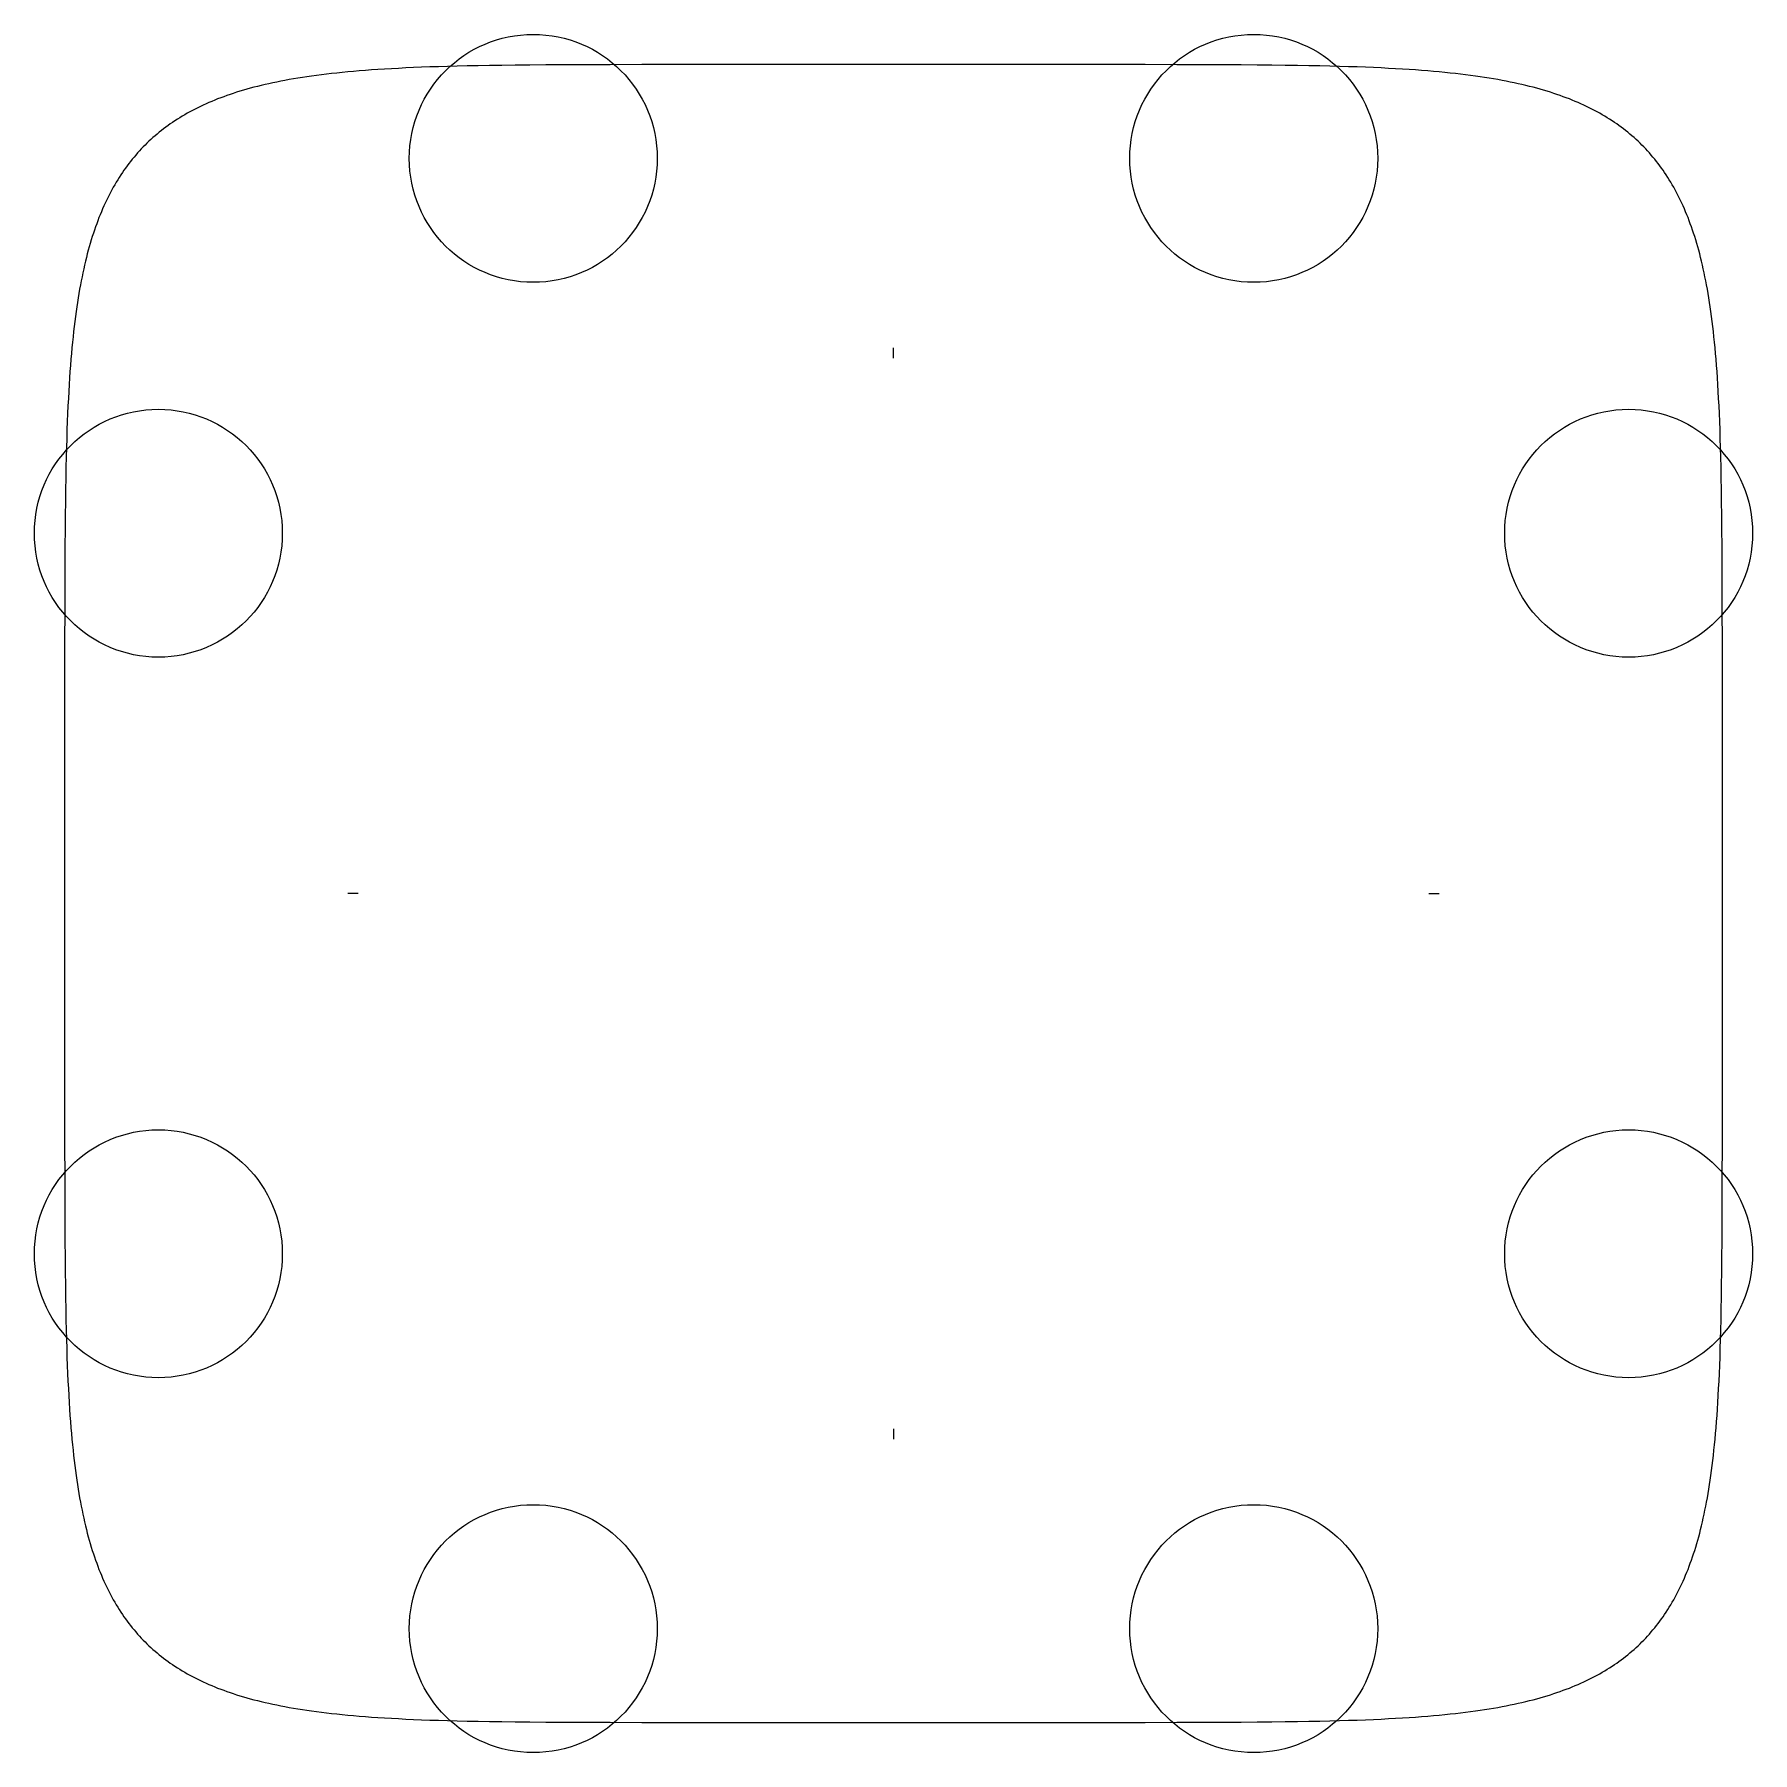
# Model space of a CAD drawing. Header units: metres. Extents: x -83 to 83, y -83 to 83.
import ezdxf

# ---------------------------------------------------------------- set-up
doc = ezdxf.new("R2010")
doc.units = ezdxf.units.M

msp = doc.modelspace()

# ---------------------------------------------------------------- linework, layer by layer
at = {"layer": 'ATTACH'}
for centre in [(-34.8676, 71.1564), (34.8676, 71.1564), (-71.1565, 34.8713), (71.1565, 34.8713), (-71.1565, -34.8713), (71.1565, -34.8713), (-34.8676, -71.1564), (34.8676, -71.1564)]:
    msp.add_circle(centre, 12, dxfattribs=at)
at = {"layer": 'OUTLINE'}
for p, q in [((-48.5935, 79.8311), (-49.2559, 79.7921)), ((-47.9076, 79.8682), (-48.5935, 79.8311)), ((-47.1962, 79.9035), (-47.9076, 79.8682)), ((-46.457, 79.9369), (-47.1962, 79.9035)), ((-45.6875, 79.9685), (-46.457, 79.9369)), ((-44.8846, 79.9984), (-45.6875, 79.9685)), ((-44.0446, 80.0263), (-44.8846, 79.9984)), ((-43.1633, 80.0525), (-44.0446, 80.0263)), ((-42.2357, 80.0769), (-43.1633, 80.0525)), ((-41.2556, 80.0994), (-42.2357, 80.0769)), ((-40.2153, 80.1201), (-41.2556, 80.0994)), ((-39.1052, 80.1391), (-40.2153, 80.1201)), ((-37.9131, 80.1562), (-39.1052, 80.1391)), ((-36.6228, 80.1715), (-37.9131, 80.1562)), ((-35.2125, 80.185), (-36.6228, 80.1715)), ((-33.6512, 80.1967), (-35.2125, 80.185)), ((-31.8932, 80.2066), (-33.6512, 80.1967)), ((-29.8656, 80.2147), (-31.8932, 80.2066)), ((-27.4402, 80.221), (-29.8656, 80.2147)), ((-24.3519, 80.2255), (-27.4402, 80.221)), ((-19.8555, 80.2282), (-24.3519, 80.2255)), ((0.0013, 80.2291), (-19.8555, 80.2282)), ((19.8555, 80.2282), (0.0013, 80.2291)), ((24.3519, 80.2255), (19.8555, 80.2282)), ((27.4402, 80.221), (24.3519, 80.2255)), ((29.8656, 80.2147), (27.4402, 80.221)), ((31.8932, 80.2066), (29.8656, 80.2147)), ((33.6512, 80.1967), (31.8932, 80.2066)), ((35.2125, 80.185), (33.6512, 80.1967)), ((36.6228, 80.1715), (35.2125, 80.185)), ((37.9131, 80.1562), (36.6228, 80.1715)), ((39.1052, 80.1391), (37.9131, 80.1562)), ((40.2153, 80.1201), (39.1052, 80.1391)), ((41.2556, 80.0994), (40.2153, 80.1201)), ((42.2357, 80.0769), (41.2556, 80.0994)), ((43.1633, 80.0525), (42.2357, 80.0769)), ((44.0446, 80.0263), (43.1633, 80.0525)), ((44.8846, 79.9984), (44.0446, 80.0263)), ((45.6875, 79.9685), (44.8846, 79.9984)), ((46.457, 79.9369), (45.6875, 79.9685)), ((47.1962, 79.9035), (46.457, 79.9369)), ((47.9076, 79.8682), (47.1962, 79.9035)), ((48.5935, 79.8311), (47.9076, 79.8682)), ((49.2559, 79.7921), (48.5935, 79.8311)), ((-61.1973, 78.2091), (-61.5558, 78.1207)), ((-60.8323, 78.2956), (-61.1973, 78.2091)), ((-60.4606, 78.38), (-60.8323, 78.2956)), ((-60.0819, 78.4624), (-60.4606, 78.38)), ((-59.6961, 78.5429), (-60.0819, 78.4624)), ((-59.3029, 78.6215), (-59.6961, 78.5429)), ((-58.9019, 78.6981), (-59.3029, 78.6215)), ((-58.493, 78.7727), (-58.9019, 78.6981)), ((-58.0757, 78.8454), (-58.493, 78.7727)), ((-57.6498, 78.9162), (-58.0757, 78.8454)), ((-57.215, 78.9851), (-57.6498, 78.9162)), ((-56.7707, 79.0521), (-57.215, 78.9851)), ((-56.3167, 79.1172), (-56.7707, 79.0521)), ((-55.8525, 79.1803), (-56.3167, 79.1172)), ((-55.3775, 79.2416), (-55.8525, 79.1803)), ((-54.8913, 79.301), (-55.3775, 79.2416)), ((-54.3933, 79.3585), (-54.8913, 79.301)), ((-53.8829, 79.4141), (-54.3933, 79.3585)), ((-53.3594, 79.4679), (-53.8829, 79.4141)), ((-52.8221, 79.5197), (-53.3594, 79.4679)), ((-52.2701, 79.5698), (-52.8221, 79.5197)), ((-51.7026, 79.6179), (-52.2701, 79.5698)), ((-51.1186, 79.6643), (-51.7026, 79.6179)), ((-50.517, 79.7087), (-51.1186, 79.6643)), ((-49.8966, 79.7513), (-50.517, 79.7087)), ((-49.2559, 79.7921), (-49.8966, 79.7513)), ((49.8966, 79.7513), (49.2559, 79.7921)), ((50.517, 79.7087), (49.8966, 79.7513)), ((51.1186, 79.6643), (50.517, 79.7087)), ((51.7026, 79.6179), (51.1186, 79.6643)), ((52.2701, 79.5698), (51.7026, 79.6179)), ((52.8221, 79.5197), (52.2701, 79.5698)), ((53.3594, 79.4679), (52.8221, 79.5197)), ((53.8829, 79.4141), (53.3594, 79.4679)), ((54.3933, 79.3585), (53.8829, 79.4141)), ((54.8913, 79.301), (54.3933, 79.3585)), ((55.3775, 79.2416), (54.8913, 79.301)), ((55.8525, 79.1803), (55.3775, 79.2416)), ((56.3167, 79.1172), (55.8525, 79.1803)), ((56.7707, 79.0521), (56.3167, 79.1172)), ((57.215, 78.9851), (56.7707, 79.0521)), ((57.6498, 78.9162), (57.215, 78.9851)), ((58.0757, 78.8454), (57.6498, 78.9162)), ((58.493, 78.7727), (58.0757, 78.8454)), ((58.9019, 78.6981), (58.493, 78.7727)), ((59.3029, 78.6215), (58.9019, 78.6981)), ((59.6961, 78.5429), (59.3029, 78.6215)), ((60.0819, 78.4624), (59.6961, 78.5429)), ((60.4606, 78.38), (60.0819, 78.4624)), ((60.8323, 78.2956), (60.4606, 78.38)), ((61.1973, 78.2091), (60.8323, 78.2956)), ((61.5558, 78.1207), (61.1973, 78.2091)), ((-66.268, 76.5493), (-66.5438, 76.4277)), ((-65.9879, 76.6688), (-66.268, 76.5493)), ((-65.7035, 76.7861), (-65.9879, 76.6688)), ((-65.4146, 76.9013), (-65.7035, 76.7861)), ((-65.121, 77.0144), (-65.4146, 76.9013)), ((-64.8229, 77.1253), (-65.121, 77.0144)), ((-64.5199, 77.2341), (-64.8229, 77.1253)), ((-64.212, 77.3409), (-64.5199, 77.2341)), ((-63.8991, 77.4455), (-64.212, 77.3409)), ((-63.581, 77.5481), (-63.8991, 77.4455)), ((-63.2576, 77.6486), (-63.581, 77.5481)), ((-62.9288, 77.7471), (-63.2576, 77.6486)), ((-62.5944, 77.8435), (-62.9288, 77.7471)), ((-62.2542, 77.938), (-62.5944, 77.8435)), ((-61.9081, 78.0304), (-62.2542, 77.938)), ((-61.5558, 78.1207), (-61.9081, 78.0304)), ((61.9081, 78.0304), (61.5558, 78.1207)), ((62.2542, 77.938), (61.9081, 78.0304)), ((62.5944, 77.8435), (62.2542, 77.938)), ((62.9288, 77.7471), (62.5944, 77.8435)), ((63.2576, 77.6486), (62.9288, 77.7471)), ((63.581, 77.5481), (63.2576, 77.6486)), ((63.8991, 77.4455), (63.581, 77.5481)), ((64.212, 77.3409), (63.8991, 77.4455)), ((64.5199, 77.2341), (64.212, 77.3409)), ((64.8229, 77.1253), (64.5199, 77.2341)), ((65.121, 77.0144), (64.8229, 77.1253)), ((65.4146, 76.9013), (65.121, 77.0144)), ((65.7035, 76.7861), (65.4146, 76.9013)), ((65.9879, 76.6688), (65.7035, 76.7861)), ((66.268, 76.5493), (65.9879, 76.6688)), ((66.5438, 76.4277), (66.268, 76.5493)), ((-69.3184, 74.9417), (-69.5489, 74.7927)), ((-69.0845, 75.0883), (-69.3184, 74.9417)), ((-68.8471, 75.2325), (-69.0845, 75.0883)), ((-68.6062, 75.3744), (-68.8471, 75.2325)), ((-68.3617, 75.514), (-68.6062, 75.3744)), ((-68.1136, 75.6513), (-68.3617, 75.514)), ((-67.8617, 75.7863), (-68.1136, 75.6513)), ((-67.606, 75.9191), (-67.8617, 75.7863)), ((-67.3465, 76.0496), (-67.606, 75.9191)), ((-67.083, 76.1778), (-67.3465, 76.0496)), ((-66.8155, 76.3039), (-67.083, 76.1778)), ((-66.5438, 76.4277), (-66.8155, 76.3039)), ((66.8155, 76.3039), (66.5438, 76.4277)), ((67.083, 76.1778), (66.8155, 76.3039)), ((67.3465, 76.0496), (67.083, 76.1778)), ((67.606, 75.9191), (67.3465, 76.0496)), ((67.8617, 75.7863), (67.606, 75.9191)), ((68.1136, 75.6513), (67.8617, 75.7863)), ((68.3617, 75.514), (68.1136, 75.6513)), ((68.6062, 75.3744), (68.3617, 75.514)), ((68.8471, 75.2325), (68.6062, 75.3744)), ((69.0845, 75.0883), (68.8471, 75.2325)), ((69.3184, 74.9417), (69.0845, 75.0883)), ((69.5489, 74.7927), (69.3184, 74.9417)), ((-71.4778, 73.3411), (-71.6768, 73.1671)), ((-71.2759, 73.5125), (-71.4778, 73.3411)), ((-71.0709, 73.6813), (-71.2759, 73.5125)), ((-70.8629, 73.8476), (-71.0709, 73.6813)), ((-70.6519, 74.0113), (-70.8629, 73.8476)), ((-70.4377, 74.1725), (-70.6519, 74.0113)), ((-70.2204, 74.3312), (-70.4377, 74.1725)), ((-69.9998, 74.4875), (-70.2204, 74.3312)), ((-69.776, 74.6413), (-69.9998, 74.4875)), ((-69.5489, 74.7927), (-69.776, 74.6413)), ((69.776, 74.6413), (69.5489, 74.7927)), ((69.9998, 74.4875), (69.776, 74.6413)), ((70.2204, 74.3312), (69.9998, 74.4875)), ((70.4377, 74.1725), (70.2204, 74.3312)), ((70.6519, 74.0113), (70.4377, 74.1725)), ((70.8629, 73.8476), (70.6519, 74.0113)), ((71.0709, 73.6813), (70.8629, 73.8476)), ((71.2759, 73.5125), (71.0709, 73.6813)), ((71.4778, 73.3411), (71.2759, 73.5125)), ((71.6768, 73.1671), (71.4778, 73.3411)), ((-73.1671, 71.6768), (-73.3411, 71.4778)), ((-72.9904, 71.8729), (-73.1671, 71.6768)), ((-72.811, 72.0662), (-72.9904, 71.8729)), ((-72.6289, 72.2565), (-72.811, 72.0662)), ((-72.4441, 72.4441), (-72.6289, 72.2565)), ((-72.2565, 72.6289), (-72.4441, 72.4441)), ((-72.0662, 72.811), (-72.2565, 72.6289)), ((-71.8729, 72.9904), (-72.0662, 72.811)), ((-71.6768, 73.1671), (-71.8729, 72.9904)), ((71.8729, 72.9904), (71.6768, 73.1671)), ((72.0662, 72.811), (71.8729, 72.9904)), ((72.2565, 72.6289), (72.0662, 72.811)), ((72.4441, 72.4441), (72.2565, 72.6289)), ((72.6289, 72.2565), (72.4441, 72.4441)), ((72.811, 72.0662), (72.6289, 72.2565)), ((72.9904, 71.8729), (72.811, 72.0662)), ((73.1671, 71.6768), (72.9904, 71.8729)), ((73.3411, 71.4778), (73.1671, 71.6768)), ((-74.4875, 69.9998), (-74.6413, 69.776)), ((-74.3312, 70.2204), (-74.4875, 69.9998)), ((-74.1725, 70.4377), (-74.3312, 70.2204)), ((-74.0113, 70.6519), (-74.1725, 70.4377)), ((-73.8476, 70.8629), (-74.0113, 70.6519)), ((-73.6813, 71.0709), (-73.8476, 70.8629)), ((-73.5125, 71.2759), (-73.6813, 71.0709)), ((-73.3411, 71.4778), (-73.5125, 71.2759)), ((73.5125, 71.2759), (73.3411, 71.4778)), ((73.6813, 71.0709), (73.5125, 71.2759)), ((73.8476, 70.8629), (73.6813, 71.0709)), ((74.0113, 70.6519), (73.8476, 70.8629)), ((74.1725, 70.4377), (74.0113, 70.6519)), ((74.3312, 70.2204), (74.1725, 70.4377)), ((74.4875, 69.9998), (74.3312, 70.2204)), ((74.6413, 69.776), (74.4875, 69.9998)), ((-75.514, 68.3617), (-75.6513, 68.1136)), ((-75.3744, 68.6062), (-75.514, 68.3617)), ((-75.2325, 68.8471), (-75.3744, 68.6062)), ((-75.0883, 69.0845), (-75.2325, 68.8471)), ((-74.9417, 69.3184), (-75.0883, 69.0845)), ((-74.7927, 69.5489), (-74.9417, 69.3184)), ((-74.6413, 69.776), (-74.7927, 69.5489)), ((74.7927, 69.5489), (74.6413, 69.776)), ((74.9417, 69.3184), (74.7927, 69.5489)), ((75.0883, 69.0845), (74.9417, 69.3184)), ((75.2325, 68.8471), (75.0883, 69.0845)), ((75.3744, 68.6062), (75.2325, 68.8471)), ((75.514, 68.3617), (75.3744, 68.6062)), ((75.6513, 68.1136), (75.514, 68.3617)), ((-76.4277, 66.5438), (-76.5493, 66.268)), ((-76.3039, 66.8155), (-76.4277, 66.5438)), ((-76.1778, 67.083), (-76.3039, 66.8155)), ((-76.0496, 67.3465), (-76.1778, 67.083)), ((-75.9191, 67.606), (-76.0496, 67.3465)), ((-75.7863, 67.8617), (-75.9191, 67.606)), ((-75.6513, 68.1136), (-75.7863, 67.8617)), ((75.7863, 67.8617), (75.6513, 68.1136)), ((75.9191, 67.606), (75.7863, 67.8617)), ((76.0496, 67.3465), (75.9191, 67.606)), ((76.1778, 67.083), (76.0496, 67.3465)), ((76.3039, 66.8155), (76.1778, 67.083)), ((76.4277, 66.5438), (76.3039, 66.8155)), ((76.5493, 66.268), (76.4277, 66.5438)), ((-77.0144, 65.121), (-77.1253, 64.8229)), ((-76.9013, 65.4146), (-77.0144, 65.121)), ((-76.7861, 65.7035), (-76.9013, 65.4146)), ((-76.6688, 65.9879), (-76.7861, 65.7035)), ((-76.5493, 66.268), (-76.6688, 65.9879)), ((76.6688, 65.9879), (76.5493, 66.268)), ((76.7861, 65.7035), (76.6688, 65.9879)), ((76.9013, 65.4146), (76.7861, 65.7035)), ((77.0144, 65.121), (76.9013, 65.4146)), ((77.1253, 64.8229), (77.0144, 65.121)), ((-77.6486, 63.2576), (-77.7471, 62.9288)), ((-77.5481, 63.581), (-77.6486, 63.2576)), ((-77.4455, 63.8991), (-77.5481, 63.581)), ((-77.3409, 64.212), (-77.4455, 63.8991)), ((-77.2341, 64.5199), (-77.3409, 64.212)), ((-77.1253, 64.8229), (-77.2341, 64.5199)), ((77.2341, 64.5199), (77.1253, 64.8229)), ((77.3409, 64.212), (77.2341, 64.5199)), ((77.4455, 63.8991), (77.3409, 64.212)), ((77.5481, 63.581), (77.4455, 63.8991)), ((77.6486, 63.2576), (77.5481, 63.581)), ((77.7471, 62.9288), (77.6486, 63.2576)), ((-78.1207, 61.5558), (-78.2091, 61.1973)), ((-78.0304, 61.9081), (-78.1207, 61.5558)), ((-77.938, 62.2542), (-78.0304, 61.9081)), ((-77.8435, 62.5944), (-77.938, 62.2542)), ((-77.7471, 62.9288), (-77.8435, 62.5944)), ((77.8435, 62.5944), (77.7471, 62.9288)), ((77.938, 62.2542), (77.8435, 62.5944)), ((78.0304, 61.9081), (77.938, 62.2542)), ((78.1207, 61.5558), (78.0304, 61.9081)), ((78.2091, 61.1973), (78.1207, 61.5558)), ((-78.4624, 60.0819), (-78.5429, 59.6961)), ((-78.38, 60.4606), (-78.4624, 60.0819)), ((-78.2956, 60.8323), (-78.38, 60.4606)), ((-78.2091, 61.1973), (-78.2956, 60.8323)), ((78.2956, 60.8323), (78.2091, 61.1973)), ((78.38, 60.4606), (78.2956, 60.8323)), ((78.4624, 60.0819), (78.38, 60.4606)), ((78.5429, 59.6961), (78.4624, 60.0819)), ((-78.7727, 58.493), (-78.8454, 58.0757)), ((-78.6981, 58.9019), (-78.7727, 58.493)), ((-78.6215, 59.3029), (-78.6981, 58.9019)), ((-78.5429, 59.6961), (-78.6215, 59.3029)), ((78.6215, 59.3029), (78.5429, 59.6961)), ((78.6981, 58.9019), (78.6215, 59.3029)), ((78.7727, 58.493), (78.6981, 58.9019)), ((78.8454, 58.0757), (78.7727, 58.493)), ((-79.0521, 56.7707), (-79.1172, 56.3167)), ((-78.9851, 57.215), (-79.0521, 56.7707)), ((-78.9162, 57.6498), (-78.9851, 57.215)), ((-78.8454, 58.0757), (-78.9162, 57.6498)), ((78.9162, 57.6498), (78.8454, 58.0757)), ((78.9851, 57.215), (78.9162, 57.6498)), ((79.0521, 56.7707), (78.9851, 57.215)), ((79.1172, 56.3167), (79.0521, 56.7707)), ((-79.301, 54.8913), (-79.3585, 54.3933)), ((-79.2416, 55.3775), (-79.301, 54.8913)), ((-79.1803, 55.8525), (-79.2416, 55.3775)), ((-79.1172, 56.3167), (-79.1803, 55.8525)), ((79.1803, 55.8525), (79.1172, 56.3167)), ((79.2416, 55.3775), (79.1803, 55.8525)), ((79.301, 54.8913), (79.2416, 55.3775)), ((79.3585, 54.3933), (79.301, 54.8913)), ((-79.4679, 53.3594), (-79.5197, 52.8221)), ((-79.4141, 53.8829), (-79.4679, 53.3594)), ((-79.3585, 54.3933), (-79.4141, 53.8829)), ((79.4141, 53.8829), (79.3585, 54.3933)), ((79.4679, 53.3594), (79.4141, 53.8829)), ((79.5197, 52.8221), (79.4679, 53.3594)), ((-79.6179, 51.7026), (-79.6643, 51.1186)), ((-79.5698, 52.2701), (-79.6179, 51.7026)), ((-79.5197, 52.8221), (-79.5698, 52.2701)), ((79.5698, 52.2701), (79.5197, 52.8221)), ((79.6179, 51.7026), (79.5698, 52.2701)), ((79.6643, 51.1186), (79.6179, 51.7026)), ((-79.7513, 49.8966), (-79.7921, 49.2559)), ((-79.7087, 50.517), (-79.7513, 49.8966)), ((-79.6643, 51.1186), (-79.7087, 50.517)), ((79.7087, 50.517), (79.6643, 51.1186)), ((79.7513, 49.8966), (79.7087, 50.517)), ((79.7921, 49.2559), (79.7513, 49.8966)), ((-79.8311, 48.5935), (-79.8682, 47.9076)), ((-79.7921, 49.2559), (-79.8311, 48.5935)), ((79.8311, 48.5935), (79.7921, 49.2559)), ((79.8682, 47.9076), (79.8311, 48.5935)), ((-79.9035, 47.1962), (-79.9369, 46.457)), ((-79.8682, 47.9076), (-79.9035, 47.1962)), ((79.9035, 47.1962), (79.8682, 47.9076)), ((79.9369, 46.457), (79.9035, 47.1962)), ((-79.9685, 45.6875), (-79.9984, 44.8846)), ((-79.9369, 46.457), (-79.9685, 45.6875)), ((79.9685, 45.6875), (79.9369, 46.457)), ((79.9984, 44.8846), (79.9685, 45.6875)), ((-80.0263, 44.0446), (-80.0525, 43.1633)), ((-79.9984, 44.8846), (-80.0263, 44.0446)), ((80.0263, 44.0446), (79.9984, 44.8846)), ((80.0525, 43.1633), (80.0263, 44.0446)), ((-80.0769, 42.2357), (-80.0994, 41.2556)), ((-80.0525, 43.1633), (-80.0769, 42.2357)), ((80.0769, 42.2357), (80.0525, 43.1633)), ((80.0994, 41.2556), (80.0769, 42.2357)), ((-80.1201, 40.2153), (-80.1391, 39.1052)), ((-80.0994, 41.2556), (-80.1201, 40.2153)), ((80.1201, 40.2153), (80.0994, 41.2556)), ((80.1391, 39.1052), (80.1201, 40.2153)), ((-80.1391, 39.1052), (-80.1562, 37.9131)), ((80.1562, 37.9131), (80.1391, 39.1052)), ((-80.1715, 36.6228), (-80.185, 35.2125)), ((-80.1562, 37.9131), (-80.1715, 36.6228)), ((80.1715, 36.6228), (80.1562, 37.9131)), ((80.185, 35.2125), (80.1715, 36.6228)), ((-80.185, 35.2125), (-80.1967, 33.6512)), ((80.1967, 33.6512), (80.185, 35.2125)), ((-80.1967, 33.6512), (-80.2066, 31.8932)), ((80.2066, 31.8932), (80.1967, 33.6512)), ((-80.2066, 31.8932), (-80.2147, 29.8656)), ((80.2147, 29.8656), (80.2066, 31.8932)), ((-80.2147, 29.8656), (-80.221, 27.4402)), ((80.221, 27.4402), (80.2147, 29.8656)), ((-80.221, 27.4402), (-80.2255, 24.3519)), ((80.2255, 24.3519), (80.221, 27.4402)), ((-80.2255, 24.3519), (-80.2282, 19.8555)), ((80.2282, 19.8555), (80.2255, 24.3519)), ((-80.2282, 19.8555), (-80.2291, 0.0017)), ((80.2291, 0), (80.2282, 19.8555)), ((-80.2291, 0.0017), (-80.2282, -19.8555)), ((80.2282, -19.8555), (80.2291, 0)), ((-80.2282, -19.8555), (-80.2255, -24.3519)), ((80.2255, -24.3519), (80.2282, -19.8555)), ((-80.2255, -24.3519), (-80.221, -27.4402)), ((80.221, -27.4402), (80.2255, -24.3519)), ((-80.221, -27.4402), (-80.2147, -29.8656)), ((80.2147, -29.8656), (80.221, -27.4402)), ((-80.2147, -29.8656), (-80.2066, -31.8932)), ((80.2066, -31.8932), (80.2147, -29.8656)), ((-80.2066, -31.8932), (-80.1967, -33.6512)), ((80.1967, -33.6512), (80.2066, -31.8932)), ((-80.1967, -33.6512), (-80.185, -35.2125)), ((80.185, -35.2125), (80.1967, -33.6512)), ((-80.185, -35.2125), (-80.1715, -36.6228)), ((80.1715, -36.6228), (80.185, -35.2125)), ((-80.1715, -36.6228), (-80.1562, -37.9131)), ((-80.1562, -37.9131), (-80.1391, -39.1052)), ((80.1391, -39.1052), (80.1562, -37.9131)), ((80.1562, -37.9131), (80.1715, -36.6228)), ((-80.1391, -39.1052), (-80.1201, -40.2153)), ((80.1201, -40.2153), (80.1391, -39.1052)), ((-80.1201, -40.2153), (-80.0994, -41.2556)), ((-80.0994, -41.2556), (-80.0769, -42.2357)), ((80.0769, -42.2357), (80.0994, -41.2556)), ((80.0994, -41.2556), (80.1201, -40.2153)), ((-80.0769, -42.2357), (-80.0525, -43.1633)), ((-80.0525, -43.1633), (-80.0263, -44.0446)), ((80.0263, -44.0446), (80.0525, -43.1633)), ((80.0525, -43.1633), (80.0769, -42.2357)), ((-80.0263, -44.0446), (-79.9984, -44.8846)), ((-79.9984, -44.8846), (-79.9685, -45.6875)), ((79.9685, -45.6875), (79.9984, -44.8846)), ((79.9984, -44.8846), (80.0263, -44.0446)), ((-79.9685, -45.6875), (-79.9369, -46.457)), ((-79.9369, -46.457), (-79.9035, -47.1962)), ((79.9035, -47.1962), (79.9369, -46.457)), ((79.9369, -46.457), (79.9685, -45.6875)), ((-79.9035, -47.1962), (-79.8682, -47.9076)), ((-79.8682, -47.9076), (-79.8311, -48.5935)), ((79.8311, -48.5935), (79.8682, -47.9076)), ((79.8682, -47.9076), (79.9035, -47.1962)), ((-79.8311, -48.5935), (-79.7921, -49.2559)), ((-79.7921, -49.2559), (-79.7513, -49.8966)), ((79.7513, -49.8966), (79.7921, -49.2559)), ((79.7921, -49.2559), (79.8311, -48.5935)), ((-79.7513, -49.8966), (-79.7087, -50.517)), ((-79.7087, -50.517), (-79.6643, -51.1186)), ((-79.6643, -51.1186), (-79.6179, -51.7026)), ((79.6179, -51.7026), (79.6643, -51.1186)), ((79.6643, -51.1186), (79.7087, -50.517)), ((79.7087, -50.517), (79.7513, -49.8966)), ((-79.6179, -51.7026), (-79.5698, -52.2701)), ((-79.5698, -52.2701), (-79.5197, -52.8221)), ((-79.5197, -52.8221), (-79.4679, -53.3594)), ((79.4679, -53.3594), (79.5197, -52.8221)), ((79.5197, -52.8221), (79.5698, -52.2701)), ((79.5698, -52.2701), (79.6179, -51.7026)), ((-79.4679, -53.3594), (-79.4141, -53.8829)), ((-79.4141, -53.8829), (-79.3585, -54.3933)), ((-79.3585, -54.3933), (-79.301, -54.8913)), ((79.301, -54.8913), (79.3585, -54.3933)), ((79.3585, -54.3933), (79.4141, -53.8829)), ((79.4141, -53.8829), (79.4679, -53.3594)), ((-79.301, -54.8913), (-79.2416, -55.3775)), ((-79.2416, -55.3775), (-79.1803, -55.8525)), ((-79.1803, -55.8525), (-79.1172, -56.3167)), ((-79.1172, -56.3167), (-79.0521, -56.7707)), ((79.0521, -56.7707), (79.1172, -56.3167)), ((79.1172, -56.3167), (79.1803, -55.8525)), ((79.1803, -55.8525), (79.2416, -55.3775)), ((79.2416, -55.3775), (79.301, -54.8913)), ((-79.0521, -56.7707), (-78.9851, -57.215)), ((-78.9851, -57.215), (-78.9162, -57.6498)), ((-78.9162, -57.6498), (-78.8454, -58.0757)), ((-78.8454, -58.0757), (-78.7727, -58.493)), ((78.7727, -58.493), (78.8454, -58.0757)), ((78.8454, -58.0757), (78.9162, -57.6498)), ((78.9162, -57.6498), (78.9851, -57.215)), ((78.9851, -57.215), (79.0521, -56.7707)), ((-78.7727, -58.493), (-78.6981, -58.9019)), ((-78.6981, -58.9019), (-78.6215, -59.3029)), ((-78.6215, -59.3029), (-78.5429, -59.6961)), ((-78.5429, -59.6961), (-78.4624, -60.0819)), ((78.4624, -60.0819), (78.5429, -59.6961)), ((78.5429, -59.6961), (78.6215, -59.3029)), ((78.6215, -59.3029), (78.6981, -58.9019)), ((78.6981, -58.9019), (78.7727, -58.493)), ((-78.4624, -60.0819), (-78.38, -60.4606)), ((-78.38, -60.4606), (-78.2956, -60.8323)), ((-78.2956, -60.8323), (-78.2091, -61.1973)), ((-78.2091, -61.1973), (-78.1207, -61.5558)), ((78.1207, -61.5558), (78.2091, -61.1973)), ((78.2091, -61.1973), (78.2956, -60.8323)), ((78.2956, -60.8323), (78.38, -60.4606)), ((78.38, -60.4606), (78.4624, -60.0819)), ((-78.1207, -61.5558), (-78.0304, -61.9081)), ((-78.0304, -61.9081), (-77.938, -62.2542)), ((-77.938, -62.2542), (-77.8435, -62.5944)), ((-77.8435, -62.5944), (-77.7471, -62.9288)), ((-77.7471, -62.9288), (-77.6486, -63.2576)), ((77.6486, -63.2576), (77.7471, -62.9288)), ((77.7471, -62.9288), (77.8435, -62.5944)), ((77.8435, -62.5944), (77.938, -62.2542)), ((77.938, -62.2542), (78.0304, -61.9081)), ((78.0304, -61.9081), (78.1207, -61.5558)), ((-77.6486, -63.2576), (-77.5481, -63.581)), ((-77.5481, -63.581), (-77.4455, -63.8991)), ((-77.4455, -63.8991), (-77.3409, -64.212)), ((-77.3409, -64.212), (-77.2341, -64.5199)), ((-77.2341, -64.5199), (-77.1253, -64.8229)), ((-77.1253, -64.8229), (-77.0144, -65.121)), ((77.0144, -65.121), (77.1253, -64.8229)), ((77.1253, -64.8229), (77.2341, -64.5199)), ((77.2341, -64.5199), (77.3409, -64.212)), ((77.3409, -64.212), (77.4455, -63.8991)), ((77.4455, -63.8991), (77.5481, -63.581)), ((77.5481, -63.581), (77.6486, -63.2576)), ((-77.0144, -65.121), (-76.9013, -65.4146)), ((-76.9013, -65.4146), (-76.7861, -65.7035)), ((-76.7861, -65.7035), (-76.6688, -65.9879)), ((-76.6688, -65.9879), (-76.5493, -66.268)), ((-76.5493, -66.268), (-76.4277, -66.5438)), ((76.4277, -66.5438), (76.5493, -66.268)), ((76.5493, -66.268), (76.6688, -65.9879)), ((76.6688, -65.9879), (76.7861, -65.7035)), ((76.7861, -65.7035), (76.9013, -65.4146)), ((76.9013, -65.4146), (77.0144, -65.121)), ((-76.4277, -66.5438), (-76.3039, -66.8155)), ((-76.3039, -66.8155), (-76.1778, -67.083)), ((-76.1778, -67.083), (-76.0496, -67.3465)), ((-76.0496, -67.3465), (-75.9191, -67.606)), ((-75.9191, -67.606), (-75.7863, -67.8617)), ((-75.7863, -67.8617), (-75.6513, -68.1136)), ((-75.6513, -68.1136), (-75.514, -68.3617)), ((75.514, -68.3617), (75.6513, -68.1136)), ((75.6513, -68.1136), (75.7863, -67.8617)), ((75.7863, -67.8617), (75.9191, -67.606)), ((75.9191, -67.606), (76.0496, -67.3465)), ((76.0496, -67.3465), (76.1778, -67.083)), ((76.1778, -67.083), (76.3039, -66.8155)), ((76.3039, -66.8155), (76.4277, -66.5438)), ((-75.514, -68.3617), (-75.3744, -68.6062)), ((-75.3744, -68.6062), (-75.2325, -68.8471)), ((-75.2325, -68.8471), (-75.0883, -69.0845)), ((-75.0883, -69.0845), (-74.9417, -69.3184)), ((-74.9417, -69.3184), (-74.7927, -69.5489)), ((-74.7927, -69.5489), (-74.6413, -69.776)), ((-74.6413, -69.776), (-74.4875, -69.9998)), ((74.4875, -69.9998), (74.6413, -69.776)), ((74.6413, -69.776), (74.7927, -69.5489)), ((74.7927, -69.5489), (74.9417, -69.3184)), ((74.9417, -69.3184), (75.0883, -69.0845)), ((75.0883, -69.0845), (75.2325, -68.8471)), ((75.2325, -68.8471), (75.3744, -68.6062)), ((75.3744, -68.6062), (75.514, -68.3617)), ((-74.4875, -69.9998), (-74.3312, -70.2204)), ((-74.3312, -70.2204), (-74.1725, -70.4377)), ((-74.1725, -70.4377), (-74.0113, -70.6519)), ((-74.0113, -70.6519), (-73.8476, -70.8629)), ((-73.8476, -70.8629), (-73.6813, -71.0709)), ((-73.6813, -71.0709), (-73.5125, -71.2759)), ((-73.5125, -71.2759), (-73.3411, -71.4778)), ((-73.3411, -71.4778), (-73.1671, -71.6768)), ((73.1671, -71.6768), (73.3411, -71.4778)), ((73.3411, -71.4778), (73.5125, -71.2759)), ((73.5125, -71.2759), (73.6813, -71.0709)), ((73.6813, -71.0709), (73.8476, -70.8629)), ((73.8476, -70.8629), (74.0113, -70.6519)), ((74.0113, -70.6519), (74.1725, -70.4377)), ((74.1725, -70.4377), (74.3312, -70.2204)), ((74.3312, -70.2204), (74.4875, -69.9998)), ((-73.1671, -71.6768), (-72.9904, -71.8729)), ((-72.9904, -71.8729), (-72.811, -72.0662)), ((-72.811, -72.0662), (-72.6289, -72.2565)), ((-72.6289, -72.2565), (-72.4441, -72.4441)), ((-72.4441, -72.4441), (-72.2565, -72.6289)), ((-72.2565, -72.6289), (-72.0662, -72.811)), ((-72.0662, -72.811), (-71.8729, -72.9904)), ((-71.8729, -72.9904), (-71.6768, -73.1671)), ((-71.6768, -73.1671), (-71.4778, -73.3411)), ((71.4778, -73.3411), (71.6768, -73.1671)), ((71.6768, -73.1671), (71.8729, -72.9904)), ((71.8729, -72.9904), (72.0662, -72.811)), ((72.0662, -72.811), (72.2565, -72.6289)), ((72.2565, -72.6289), (72.4441, -72.4441)), ((72.4441, -72.4441), (72.6289, -72.2565)), ((72.6289, -72.2565), (72.811, -72.0662)), ((72.811, -72.0662), (72.9904, -71.8729)), ((72.9904, -71.8729), (73.1671, -71.6768)), ((-71.4778, -73.3411), (-71.2759, -73.5125)), ((-71.2759, -73.5125), (-71.0709, -73.6813)), ((-71.0709, -73.6813), (-70.8629, -73.8476)), ((-70.8629, -73.8476), (-70.6519, -74.0113)), ((-70.6519, -74.0113), (-70.4377, -74.1725)), ((-70.4377, -74.1725), (-70.2204, -74.3312)), ((-70.2204, -74.3312), (-69.9998, -74.4875)), ((-69.9998, -74.4875), (-69.776, -74.6413)), ((-69.776, -74.6413), (-69.5489, -74.7927)), ((-69.5489, -74.7927), (-69.3184, -74.9417)), ((69.3184, -74.9417), (69.5489, -74.7927)), ((69.5489, -74.7927), (69.776, -74.6413)), ((69.776, -74.6413), (69.9998, -74.4875)), ((69.9998, -74.4875), (70.2204, -74.3312)), ((70.2204, -74.3312), (70.4377, -74.1725)), ((70.4377, -74.1725), (70.6519, -74.0113)), ((70.6519, -74.0113), (70.8629, -73.8476)), ((70.8629, -73.8476), (71.0709, -73.6813)), ((71.0709, -73.6813), (71.2759, -73.5125)), ((71.2759, -73.5125), (71.4778, -73.3411)), ((-69.3184, -74.9417), (-69.0845, -75.0883)), ((-69.0845, -75.0883), (-68.8471, -75.2325)), ((-68.8471, -75.2325), (-68.6062, -75.3744)), ((-68.6062, -75.3744), (-68.3617, -75.514)), ((-68.3617, -75.514), (-68.1136, -75.6513)), ((-68.1136, -75.6513), (-67.8617, -75.7863)), ((-67.8617, -75.7863), (-67.606, -75.9191)), ((-67.606, -75.9191), (-67.3465, -76.0496)), ((-67.3465, -76.0496), (-67.083, -76.1778)), ((-67.083, -76.1778), (-66.8155, -76.3039)), ((-66.8155, -76.3039), (-66.5438, -76.4277)), ((-66.5438, -76.4277), (-66.268, -76.5493)), ((66.268, -76.5493), (66.5438, -76.4277)), ((66.5438, -76.4277), (66.8155, -76.3039)), ((66.8155, -76.3039), (67.083, -76.1778)), ((67.083, -76.1778), (67.3465, -76.0496)), ((67.3465, -76.0496), (67.606, -75.9191)), ((67.606, -75.9191), (67.8617, -75.7863)), ((67.8617, -75.7863), (68.1136, -75.6513)), ((68.1136, -75.6513), (68.3617, -75.514)), ((68.3617, -75.514), (68.6062, -75.3744)), ((68.6062, -75.3744), (68.8471, -75.2325)), ((68.8471, -75.2325), (69.0845, -75.0883)), ((69.0845, -75.0883), (69.3184, -74.9417)), ((-66.268, -76.5493), (-65.9879, -76.6688)), ((-65.9879, -76.6688), (-65.7035, -76.7861)), ((-65.7035, -76.7861), (-65.4146, -76.9013)), ((-65.4146, -76.9013), (-65.121, -77.0144)), ((-65.121, -77.0144), (-64.8229, -77.1253)), ((-64.8229, -77.1253), (-64.5199, -77.2341)), ((-64.5199, -77.2341), (-64.212, -77.3409)), ((-64.212, -77.3409), (-63.8991, -77.4455)), ((-63.8991, -77.4455), (-63.581, -77.5481)), ((-63.581, -77.5481), (-63.2576, -77.6486)), ((-63.2576, -77.6486), (-62.9288, -77.7471)), ((-62.9288, -77.7471), (-62.5944, -77.8435)), ((-62.5944, -77.8435), (-62.2542, -77.938)), ((-62.2542, -77.938), (-61.9081, -78.0304)), ((-61.9081, -78.0304), (-61.5558, -78.1207)), ((-61.5558, -78.1207), (-61.1973, -78.2091)), ((61.1973, -78.2091), (61.5558, -78.1207)), ((61.5558, -78.1207), (61.9081, -78.0304)), ((61.9081, -78.0304), (62.2542, -77.938)), ((62.2542, -77.938), (62.5944, -77.8435)), ((62.5944, -77.8435), (62.9288, -77.7471)), ((62.9288, -77.7471), (63.2576, -77.6486)), ((63.2576, -77.6486), (63.581, -77.5481)), ((63.581, -77.5481), (63.8991, -77.4455)), ((63.8991, -77.4455), (64.212, -77.3409)), ((64.212, -77.3409), (64.5199, -77.2341)), ((64.5199, -77.2341), (64.8229, -77.1253)), ((64.8229, -77.1253), (65.121, -77.0144)), ((65.121, -77.0144), (65.4146, -76.9013)), ((65.4146, -76.9013), (65.7035, -76.7861)), ((65.7035, -76.7861), (65.9879, -76.6688)), ((65.9879, -76.6688), (66.268, -76.5493)), ((-61.1973, -78.2091), (-60.8323, -78.2956)), ((-60.8323, -78.2956), (-60.4606, -78.38)), ((-60.4606, -78.38), (-60.0819, -78.4624)), ((-60.0819, -78.4624), (-59.6961, -78.5429)), ((-59.6961, -78.5429), (-59.3029, -78.6215)), ((-59.3029, -78.6215), (-58.9019, -78.6981)), ((-58.9019, -78.6981), (-58.493, -78.7727)), ((-58.493, -78.7727), (-58.0757, -78.8454)), ((-58.0757, -78.8454), (-57.6498, -78.9162)), ((-57.6498, -78.9162), (-57.215, -78.9851)), ((-57.215, -78.9851), (-56.7707, -79.0521)), ((-56.7707, -79.0521), (-56.3167, -79.1172)), ((-56.3167, -79.1172), (-55.8525, -79.1803)), ((-55.8525, -79.1803), (-55.3775, -79.2416)), ((-55.3775, -79.2416), (-54.8913, -79.301)), ((-54.8913, -79.301), (-54.3933, -79.3585)), ((-54.3933, -79.3585), (-53.8829, -79.4141)), ((-53.8829, -79.4141), (-53.3594, -79.4679)), ((-53.3594, -79.4679), (-52.8221, -79.5197)), ((-52.8221, -79.5197), (-52.2701, -79.5698)), ((-52.2701, -79.5698), (-51.7026, -79.6179)), ((-51.7026, -79.6179), (-51.1186, -79.6643)), ((-51.1186, -79.6643), (-50.517, -79.7087)), ((-50.517, -79.7087), (-49.8966, -79.7513)), ((-49.8966, -79.7513), (-49.2559, -79.7921)), ((-49.2559, -79.7921), (-48.5935, -79.8311)), ((48.5935, -79.8311), (49.2559, -79.7921)), ((49.2559, -79.7921), (49.8966, -79.7513)), ((49.8966, -79.7513), (50.517, -79.7087)), ((50.517, -79.7087), (51.1186, -79.6643)), ((51.1186, -79.6643), (51.7026, -79.6179)), ((51.7026, -79.6179), (52.2701, -79.5698)), ((52.2701, -79.5698), (52.8221, -79.5197)), ((52.8221, -79.5197), (53.3594, -79.4679)), ((53.3594, -79.4679), (53.8829, -79.4141)), ((53.8829, -79.4141), (54.3933, -79.3585)), ((54.3933, -79.3585), (54.8913, -79.301)), ((54.8913, -79.301), (55.3775, -79.2416)), ((55.3775, -79.2416), (55.8525, -79.1803)), ((55.8525, -79.1803), (56.3167, -79.1172)), ((56.3167, -79.1172), (56.7707, -79.0521)), ((56.7707, -79.0521), (57.215, -78.9851)), ((57.215, -78.9851), (57.6498, -78.9162)), ((57.6498, -78.9162), (58.0757, -78.8454)), ((58.0757, -78.8454), (58.493, -78.7727)), ((58.493, -78.7727), (58.9019, -78.6981)), ((58.9019, -78.6981), (59.3029, -78.6215)), ((59.3029, -78.6215), (59.6961, -78.5429)), ((59.6961, -78.5429), (60.0819, -78.4624)), ((60.0819, -78.4624), (60.4606, -78.38)), ((60.4606, -78.38), (60.8323, -78.2956)), ((60.8323, -78.2956), (61.1973, -78.2091)), ((-48.5935, -79.8311), (-47.9076, -79.8682)), ((-47.9076, -79.8682), (-47.1962, -79.9035)), ((-47.1962, -79.9035), (-46.457, -79.9369)), ((-46.457, -79.9369), (-45.6875, -79.9685)), ((-45.6875, -79.9685), (-44.8846, -79.9984)), ((-44.8846, -79.9984), (-44.0446, -80.0263)), ((-44.0446, -80.0263), (-43.1633, -80.0525)), ((-43.1633, -80.0525), (-42.2357, -80.0769)), ((-42.2357, -80.0769), (-41.2556, -80.0994)), ((-41.2556, -80.0994), (-40.2153, -80.1201)), ((-40.2153, -80.1201), (-39.1052, -80.1391)), ((-39.1052, -80.1391), (-37.9131, -80.1562)), ((-37.9131, -80.1562), (-36.6228, -80.1715)), ((-36.6228, -80.1715), (-35.2125, -80.185)), ((-35.2125, -80.185), (-33.6512, -80.1967)), ((-33.6512, -80.1967), (-31.8932, -80.2066)), ((-31.8932, -80.2066), (-29.8656, -80.2147)), ((-29.8656, -80.2147), (-27.4402, -80.221)), ((-27.4402, -80.221), (-24.3519, -80.2255)), ((-24.3519, -80.2255), (-19.8555, -80.2282)), ((-19.8555, -80.2282), (-0.0019, -80.2291)), ((-0.0019, -80.2291), (19.8555, -80.2282)), ((19.8555, -80.2282), (24.3519, -80.2255)), ((24.3519, -80.2255), (27.4402, -80.221)), ((27.4402, -80.221), (29.8656, -80.2147)), ((29.8656, -80.2147), (31.8932, -80.2066)), ((31.8932, -80.2066), (33.6512, -80.1967)), ((33.6512, -80.1967), (35.2125, -80.185)), ((35.2125, -80.185), (36.6228, -80.1715)), ((36.6228, -80.1715), (37.9131, -80.1562)), ((37.9131, -80.1562), (39.1052, -80.1391)), ((39.1052, -80.1391), (40.2153, -80.1201)), ((40.2153, -80.1201), (41.2556, -80.0994)), ((41.2556, -80.0994), (42.2357, -80.0769)), ((42.2357, -80.0769), (43.1633, -80.0525)), ((43.1633, -80.0525), (44.0446, -80.0263)), ((44.0446, -80.0263), (44.8846, -79.9984)), ((44.8846, -79.9984), (45.6875, -79.9685)), ((45.6875, -79.9685), (46.457, -79.9369)), ((46.457, -79.9369), (47.1962, -79.9035)), ((47.1962, -79.9035), (47.9076, -79.8682)), ((47.9076, -79.8682), (48.5935, -79.8311))]:
    msp.add_line(p, q, dxfattribs=at)
at = {"layer": 'SLITS'}
for p, q in [((0, 51.8018), (0, 52.8109)), ((-51.8018, 0), (-52.8109, 0)), ((51.8018, 0), (52.8109, 0)), ((0, -51.8018), (0, -52.8109))]:
    msp.add_line(p, q, dxfattribs=at)

doc.saveas('drawing.dxf')
